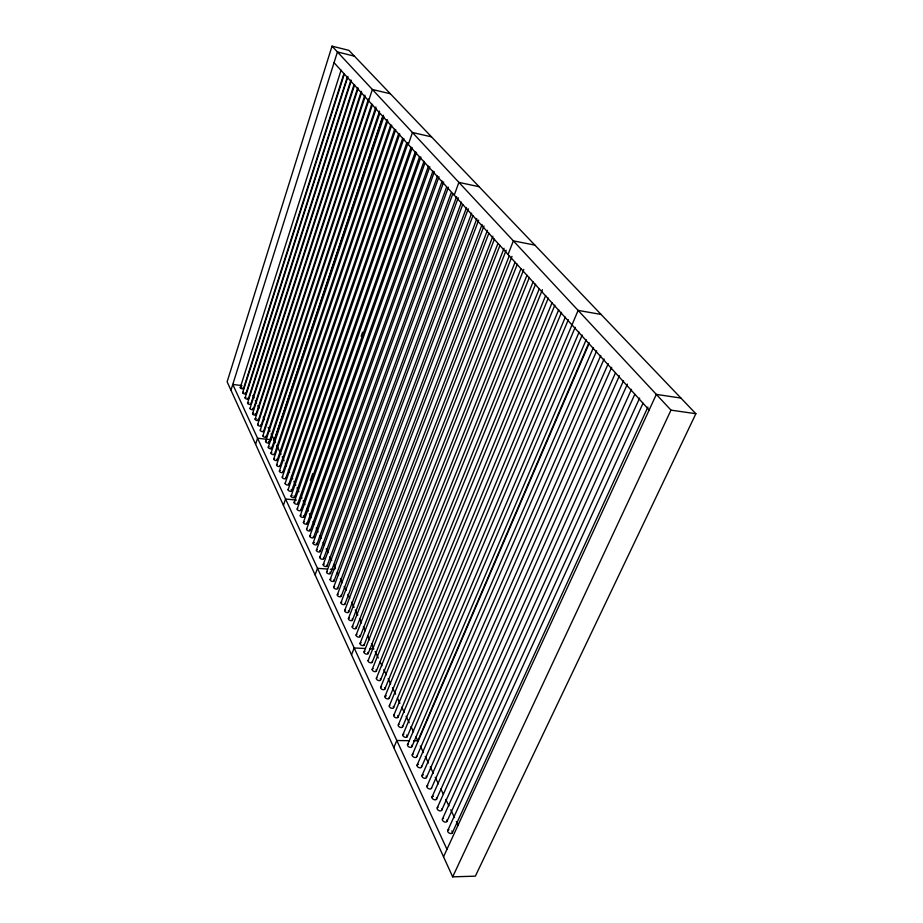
<?xml version="1.0" encoding="UTF-8"?>
<svg xmlns="http://www.w3.org/2000/svg" width="923" height="923" viewBox="0 0 923 923"><rect width="100%" height="100%" fill="white"/><g stroke="black" fill="none" stroke-linecap="round" stroke-linejoin="round"><path stroke-width="1.38" d="M332.026 46.15L227.127 381.787L452.674 876.85L475.357 876.158L695.873 413.723L348.906 50.373L332.026 46.15L670.986 410.135L695.873 413.723M230.958 390.198L337.426 51.942L354.444 56.176M240.268 387.579L341.106 70.125M243.545 388.421L343.806 73.99M242.668 392.702L344.417 73.725M245.956 393.544L347.14 77.578M245.091 397.882L347.948 76.447M248.345 398.921L350.913 79.989M247.537 403.12L351.202 80.993M250.814 404.159L353.89 85.078M250.087 408.231L354.64 84.754M253.306 409.477L357.789 87.477M252.59 413.596L358.124 88.562M255.833 414.842L361.297 91.296M255.129 419.019L361.666 92.404M258.394 420.277L364.85 95.15M257.655 424.592L365.22 96.361M261.024 425.699L368.485 99.026M255.579 444.251L257.563 438.217L271.454 439.821M260.263 430.13L372.373 89.473L390.337 93.765M263.632 431.283L371.669 104.38M262.882 435.829L372.511 104.357M266.309 436.856L375.834 106.999M265.593 441.402L376.272 108.36M268.939 442.682L379.561 111.129M268.293 447.17L379.595 113.852M274.235 440.144L382.457 117.279M271.65 448.463L383.357 115.271M271.016 452.997L383.876 116.679M274.408 454.301L387.21 119.471M273.785 458.916L387.764 120.901M277.188 460.219L390.66 125.067M276.577 464.892L391.698 125.205M280.015 466.219L394.617 129.393M279.415 470.961L395.702 129.555M282.865 472.288L398.644 133.743M282.288 477.087L399.751 133.985M285.761 478.426L402.716 138.185M285.149 483.398L403.836 138.531M288.726 484.563L406.87 142.638M288.103 489.663L408.012 143.053M283.407 505.319L285.576 499.031L296.398 500.07M408.301 144.53L412.454 132.52L431.479 136.846M291.68 490.886L411.058 147.195M291.068 496.124L412.223 147.726M294.702 497.197L415.315 151.776M294.137 502.435L416.55 152.318M297.702 503.808L419.607 156.552M297.194 508.977L420.9 157.083M310.359 480.341L312.747 473.545M361.147 336.295L362.589 332.211M300.783 510.361L423.98 161.329M300.298 515.611L424.845 163.244M303.909 517.007L428.434 166.14M303.436 522.326L429.806 166.798M307.082 523.733L432.945 171.067M306.621 529.133L434.364 171.759M310.29 530.552L437.525 176.028M309.851 536.032L438.979 176.812M313.543 537.463L442.175 181.104M313.128 543.024L443.675 181.935M316.831 544.466L446.409 187.577M316.404 550.223L448.416 187.207M320.212 551.458L451.209 192.745M319.773 557.377L452.766 193.818M315.089 574.867L317.489 568.314L327.515 569.053M454.231 195.157L458.904 182.396L479.095 186.711M323.592 558.68L456.573 196.691M323.258 564.495L458.223 197.741M326.95 566.145L461.465 202.16M326.661 571.972L462.688 204.583M330.48 573.448L466.519 207.583M330.169 579.471L468.261 208.771M334.011 580.948L471.618 213.121M333.722 587.063L472.911 215.751M337.587 588.562L476.799 218.774M337.322 594.77L478.656 220.124M341.222 596.27L482.071 224.497M340.979 602.581L483.975 225.927M344.902 604.104L487.425 230.312M344.683 610.507L488.878 233.173M348.64 612.041L492.87 236.23M348.444 618.548L494.37 239.195M352.424 620.094L497.878 243.603M352.228 626.844L499.943 245.368M356.301 628.136L504.039 248.299M356.105 635.082L506.162 250.214M351.513 654.811L354.19 647.969L365.473 648.5M508.054 254.483L513.373 240.88L534.867 245.103M360.201 636.466L509.242 255.867M360.108 643.285L511.988 256.398M364.089 645.085L515.011 262.317M364.054 651.926L517.307 264.22M368.162 653.519L520.964 268.685M368.104 660.58L523.814 269.424M372.234 662.195L526.964 275.25M372.211 669.371L529.375 277.408M376.376 670.998L533.09 281.907M376.388 678.301L535.571 284.18M380.588 679.928L539.32 288.68M380.622 687.358L542.412 289.718M384.856 689.008L545.666 295.579M384.926 696.565L548.285 298.06M389.194 698.226L552.116 302.606M389.298 705.91L554.827 305.201M393.602 707.583L558.692 309.747M393.833 715.21L561.53 312.343M397.998 717.298L565.326 317.154M398.355 724.82L568.326 319.716M393.809 747.642L396.821 740.5L409.431 740.719M402.52 726.989L578.11 310.393L601.069 314.431M402.889 734.731L575.179 327.319M407.193 736.704L579.113 332.084M407.493 744.815L582.182 335.084M411.935 746.545L586.209 339.687M413.642 740.788L417.842 740.857L588.62 343.402M412.235 754.945L589.347 342.906M416.711 756.687L593.42 347.51M417.046 765.236L596.65 350.867M421.557 766.99L600.769 355.505M421.938 775.689L604.092 358.989M426.484 777.466L608.245 363.65M426.911 786.327L611.684 367.285M431.502 788.115L615.295 373.273M431.964 797.137L619.414 375.73M436.429 799.33L623.556 380.668M437.283 807.752L627.409 384.106M441.609 810.348L631.505 389.298M442.417 819.093L634.805 394.294M446.974 821.401L639.662 398.021M447.77 830.423L643.019 403.224M452.316 832.858L647.911 407.043M443.525 856.775L656.334 394.398L680.932 398.067M452.674 876.85L670.986 410.135M369.708 648.707L373.93 648.915M330.376 569.272L334.668 569.583M242.022 385.629L232.781 384.418L446.951 849.333M334.045 62.683L649.157 409.997M252.89 395.448L254.113 397.998M255.336 400.547L256.548 403.109M257.771 405.659L258.994 408.22M263.263 417.15L264.486 419.711M268.143 427.372L269.966 431.203M271.189 433.752L275.469 442.717M276.704 445.301L281.007 454.324M282.242 456.897L284.088 460.762M285.322 463.346L286.545 465.919M288.391 469.784L289.626 472.368M291.472 476.233L292.706 478.818M293.941 481.391L295.787 485.256M297.01 487.84L298.856 491.705M300.702 495.57L301.936 498.143M303.171 500.728L305.028 504.627M306.898 508.527L308.144 511.134M309.378 513.742L311.247 517.641M313.116 521.541L314.351 524.149M316.22 528.048L318.077 531.96M319.946 535.859L321.192 538.467M323.05 542.366L324.296 544.962M326.165 548.873L328.023 552.773M329.892 556.673L331.749 560.584M333.618 564.484L335.487 568.395M337.345 572.283L338.579 574.891M340.449 578.779L342.306 582.678M344.164 586.578L346.021 590.466M347.89 594.366L349.748 598.266M351.605 602.154L354.086 607.357M355.332 609.953L357.812 615.145M359.67 619.045L361.528 622.933M363.397 626.832L365.254 630.732M367.735 635.924L369.592 639.824M371.45 643.712L373.319 647.611M375.176 651.5L378.268 657.972M380.114 661.86L381.972 665.748M383.83 669.636L386.299 674.805M388.156 678.693L390.637 683.874M392.483 687.762L395.575 694.234M397.432 698.123L399.913 703.303M401.759 707.191L404.239 712.371M406.097 716.248L409.189 722.721M411.035 726.609L413.516 731.789M415.985 736.969L417.842 740.857M420.323 746.061L423.438 752.568M425.295 756.468L428.41 762.975M430.268 766.886L433.383 773.382M435.241 777.293L438.344 783.8M440.836 789.003L443.317 794.207M445.809 799.41L448.913 805.917M450.782 809.817L454.508 817.628M456.366 821.528L458.235 825.439M293.918 496.113A1.904 0.946 18.9 0 1 294.195 497.67A1.904 0.946 18.9 0 1 291.403 496.862A1.904 0.946 18.9 0 1 292.106 495.582M291.045 489.825A1.892 0.935 18.8 0 1 291.287 491.244A1.892 0.935 18.8 0 1 288.737 490.736A1.892 0.935 18.8 0 1 288.495 489.305M288.38 483.767A1.881 0.923 18.7 0 1 288.149 484.99A1.881 0.923 18.7 0 1 285.715 484.367A1.881 0.923 18.7 0 1 285.519 483.041M270.843 447.263A1.811 0.854 18.2 0 1 271.304 448.716A1.811 0.854 18.2 0 1 268.639 448.047A1.811 0.854 18.2 0 1 269.101 446.824M268.489 441.736A1.8 0.842 18.1 0 1 268.374 442.994A1.8 0.842 18.1 0 1 265.847 442.186A1.8 0.842 18.1 0 1 266.401 441.067M280.004 465.734A1.846 0.888 18.4 0 1 278.919 466.577A1.846 0.888 18.4 0 1 276.692 465.55A1.846 0.888 18.4 0 1 277.396 464.534M276.727 459.227A1.834 0.877 18.3 0 1 276.623 460.542A1.834 0.877 18.3 0 1 274.05 459.735A1.834 0.877 18.3 0 1 274.593 458.558M274.223 453.585A1.823 0.865 18.3 0 1 273.589 454.647A1.823 0.865 18.3 0 1 271.2 453.724A1.823 0.865 18.3 0 1 271.835 452.662M282.923 472.057A1.858 0.9 18.5 0 1 281.469 472.622A1.858 0.9 18.5 0 1 279.473 471.526A1.858 0.9 18.5 0 1 280.234 470.592M285.565 477.664A1.869 0.911 18.6 0 1 285.069 478.795A1.869 0.911 18.6 0 1 282.657 478.033A1.869 0.911 18.6 0 1 282.738 476.776M364.124 644.416A2.181 1.246 22.1 0 1 361.758 645.396A2.181 1.246 22.1 0 1 360.339 643.043M360.685 642.858A2.181 1.246 22.1 0 1 361.124 642.777M359.774 635.405A2.169 1.223 21.9 0 1 359.428 637.124A2.169 1.223 21.9 0 1 356.532 636.143A2.169 1.223 21.9 0 1 356.889 634.436M355.84 627.098A2.158 1.211 21.7 0 1 355.574 628.805A2.158 1.211 21.7 0 1 352.69 627.894A2.158 1.211 21.7 0 1 352.967 626.175M333.745 580.013A2.065 1.108 20.5 0 1 333.145 581.455A2.065 1.108 20.5 0 1 330.422 580.405A2.065 1.108 20.5 0 1 331.034 578.963M329.892 572.214A2.042 1.096 20.4 0 1 330.007 573.852A2.042 1.096 20.4 0 1 327.238 573.218A2.042 1.096 20.4 0 1 327.134 571.568M344.844 603.457A2.1 1.154 21.1 0 1 343.714 604.657A2.1 1.154 21.1 0 1 341.164 603.457A2.1 1.154 21.1 0 1 341.845 602.038M340.945 595.3A2.088 1.142 20.9 0 1 340.345 596.8A2.088 1.142 20.9 0 1 337.587 595.739A2.088 1.142 20.9 0 1 338.187 594.239M337.322 587.605A2.077 1.119 20.7 0 1 336.722 589.082A2.077 1.119 20.7 0 1 333.976 588.02A2.077 1.119 20.7 0 1 334.588 586.543M348.352 611.038A2.123 1.177 21.3 0 1 347.763 612.595A2.123 1.177 21.3 0 1 344.96 611.511A2.123 1.177 21.3 0 1 345.56 609.965M352.136 619.079A2.134 1.188 21.5 0 1 351.548 620.66A2.134 1.188 21.5 0 1 348.732 619.564A2.134 1.188 21.5 0 1 349.321 617.995M451.832 830.965A2.584 1.661 28.8 0 1 451.474 833.481A2.584 1.661 28.8 0 1 448.001 831.992A2.584 1.661 28.8 0 1 448.97 829.731M446.79 820.016A2.55 1.638 28.3 0 1 445.821 822.116A2.55 1.638 28.3 0 1 442.602 820.478A2.55 1.638 28.3 0 1 443.582 818.378M416.723 756.283A2.411 1.488 25.7 0 1 415.085 757.506A2.411 1.488 25.7 0 1 412.419 755.937A2.411 1.488 25.7 0 1 413.146 754.16M411.554 745.276A2.388 1.465 25.4 0 1 411.023 747.307A2.388 1.465 25.4 0 1 407.885 746.084A2.388 1.465 25.4 0 1 408.416 744.065M426.068 776.128A2.457 1.534 26.5 0 1 425.399 778.32A2.457 1.534 26.5 0 1 422.146 776.728A2.457 1.534 26.5 0 1 423.38 774.824M421.43 766.125A2.434 1.511 26.1 0 1 420.115 767.844A2.434 1.511 26.1 0 1 417.161 766.102A2.434 1.511 26.1 0 1 418.488 764.382M436.464 798.037A2.504 1.581 27.4 0 1 435.137 799.86A2.504 1.581 27.4 0 1 432.102 798.049A2.504 1.581 27.4 0 1 433.429 796.226M431.514 787.688A2.481 1.558 27 0 1 429.853 789.003A2.481 1.558 27 0 1 427.118 787.377A2.481 1.558 27 0 1 427.834 785.496M441.632 809.033A2.527 1.615 27.9 0 1 440.502 810.89A2.527 1.615 27.9 0 1 437.433 809.39A2.527 1.615 27.9 0 1 438.044 807.267M406.628 735.066A2.377 1.442 25 0 1 406.466 737.281A2.377 1.442 25 0 1 403.201 736.093A2.377 1.442 25 0 1 403.928 734.085M397.559 715.729A2.331 1.396 24.3 0 1 397.363 717.759A2.331 1.396 24.3 0 1 394.248 716.79A2.331 1.396 24.3 0 1 394.467 714.748M402.451 725.824A2.354 1.419 24.7 0 1 401.54 727.52A2.354 1.419 24.7 0 1 398.609 726.274A2.354 1.419 24.7 0 1 399.024 724.37M372.165 661.479A2.215 1.281 22.6 0 1 371.184 662.841A2.215 1.281 22.6 0 1 368.531 661.803A2.215 1.281 22.6 0 1 368.589 660.083M367.839 652.446A2.204 1.258 22.4 0 1 367.262 654.13A2.204 1.258 22.4 0 1 364.366 653.011A2.204 1.258 22.4 0 1 364.943 651.315M384.51 687.854A2.273 1.338 23.4 0 1 383.956 689.677A2.273 1.338 23.4 0 1 380.968 688.512A2.273 1.338 23.4 0 1 381.522 686.7M380.253 678.797A2.25 1.315 23.2 0 1 379.838 680.551A2.25 1.315 23.2 0 1 376.953 679.686A2.25 1.315 23.2 0 1 376.872 677.782M376.053 669.879A2.238 1.304 22.9 0 1 375.488 671.632A2.238 1.304 22.9 0 1 372.534 670.49A2.238 1.304 22.9 0 1 373.111 668.737M389.102 697.465A2.296 1.361 23.7 0 1 387.787 698.942A2.296 1.361 23.7 0 1 385.018 697.338A2.296 1.361 23.7 0 1 386.333 695.85M393.244 706.395A2.308 1.385 24 0 1 392.852 708.253A2.308 1.385 24 0 1 389.898 707.364A2.308 1.385 24 0 1 389.783 705.357M326.834 565.257A2.031 1.073 20.2 0 1 325.981 566.549A2.031 1.073 20.2 0 1 323.362 565.384A2.031 1.073 20.2 0 1 324.227 564.091M319.808 550.546A2.008 1.05 19.9 0 1 319.496 552A2.008 1.05 19.9 0 1 316.797 551.135A2.008 1.05 19.9 0 1 317.12 549.681M323.477 558.08A2.019 1.061 20.1 0 1 322.542 559.246A2.019 1.061 20.1 0 1 320.039 558.196A2.019 1.061 20.1 0 1 320.535 556.846M300.575 509.542A1.927 0.969 19.1 0 1 300.079 510.765A1.927 0.969 19.1 0 1 297.598 509.992A1.927 0.969 19.1 0 1 297.656 508.642M297.679 503.289A1.915 0.958 19 0 1 296.583 504.223A1.915 0.958 19 0 1 294.275 503.15A1.915 0.958 19 0 1 294.968 502.031M309.747 529.41A1.961 1.004 19.5 0 1 309.932 530.875A1.961 1.004 19.5 0 1 307.417 530.46A1.961 1.004 19.5 0 1 306.805 528.925M306.851 522.891A1.95 0.992 19.4 0 1 306.24 524.16A1.95 0.992 19.4 0 1 303.667 523.168A1.95 0.992 19.4 0 1 304.278 521.899M303.39 515.888A1.938 0.981 19.3 0 1 303.332 517.388A1.938 0.981 19.3 0 1 300.61 516.534A1.938 0.981 19.3 0 1 301.14 515.196M313.301 536.598A1.973 1.015 19.6 0 1 312.689 537.901A1.973 1.015 19.6 0 1 310.082 536.898A1.973 1.015 19.6 0 1 310.705 535.594M316.277 543.289A1.996 1.038 19.8 0 1 316.116 544.905A1.996 1.038 19.8 0 1 313.278 543.797A1.996 1.038 19.8 0 1 314.431 542.574M265.916 436.129A1.788 0.831 18 0 1 265.686 437.283A1.788 0.831 18 0 1 263.263 436.556A1.788 0.831 18 0 1 263.493 435.402M263.355 430.579A1.777 0.819 17.9 0 1 263.032 431.641A1.777 0.819 17.9 0 1 260.724 431.006A1.777 0.819 17.9 0 1 260.655 429.83M260.713 424.995A1.765 0.808 17.9 0 1 260.459 426.068A1.765 0.808 17.9 0 1 258.152 425.457A1.765 0.808 17.9 0 1 258.013 424.292M245.16 392.667A1.708 0.75 17.5 0 1 245.645 393.913A1.708 0.75 17.5 0 1 243.234 393.452A1.708 0.75 17.5 0 1 243.164 392.275M243.084 387.752A1.696 0.738 17.4 0 1 242.83 388.871A1.696 0.738 17.4 0 1 240.418 387.948A1.696 0.738 17.4 0 1 241.514 387.152M252.544 408.37A1.742 0.785 17.7 0 1 253.052 409.662A1.742 0.785 17.7 0 1 250.606 409.201A1.742 0.785 17.7 0 1 250.525 407.978M250.652 403.513A1.731 0.773 17.6 0 1 249.891 404.447A1.731 0.773 17.6 0 1 247.629 403.42A1.731 0.773 17.6 0 1 248.795 402.67M247.929 398.044A1.719 0.761 17.6 0 1 247.791 399.174A1.719 0.761 17.6 0 1 245.38 398.413A1.719 0.761 17.6 0 1 245.933 397.409M255.06 413.723A1.754 0.785 17.7 0 1 255.486 415.073A1.754 0.785 17.7 0 1 252.914 414.415A1.754 0.785 17.7 0 1 253.387 413.296M257.967 419.365A1.754 0.796 17.8 0 1 257.725 420.576A1.754 0.796 17.8 0 1 255.221 419.619A1.754 0.796 17.8 0 1 256.329 418.742"/></g></svg>
